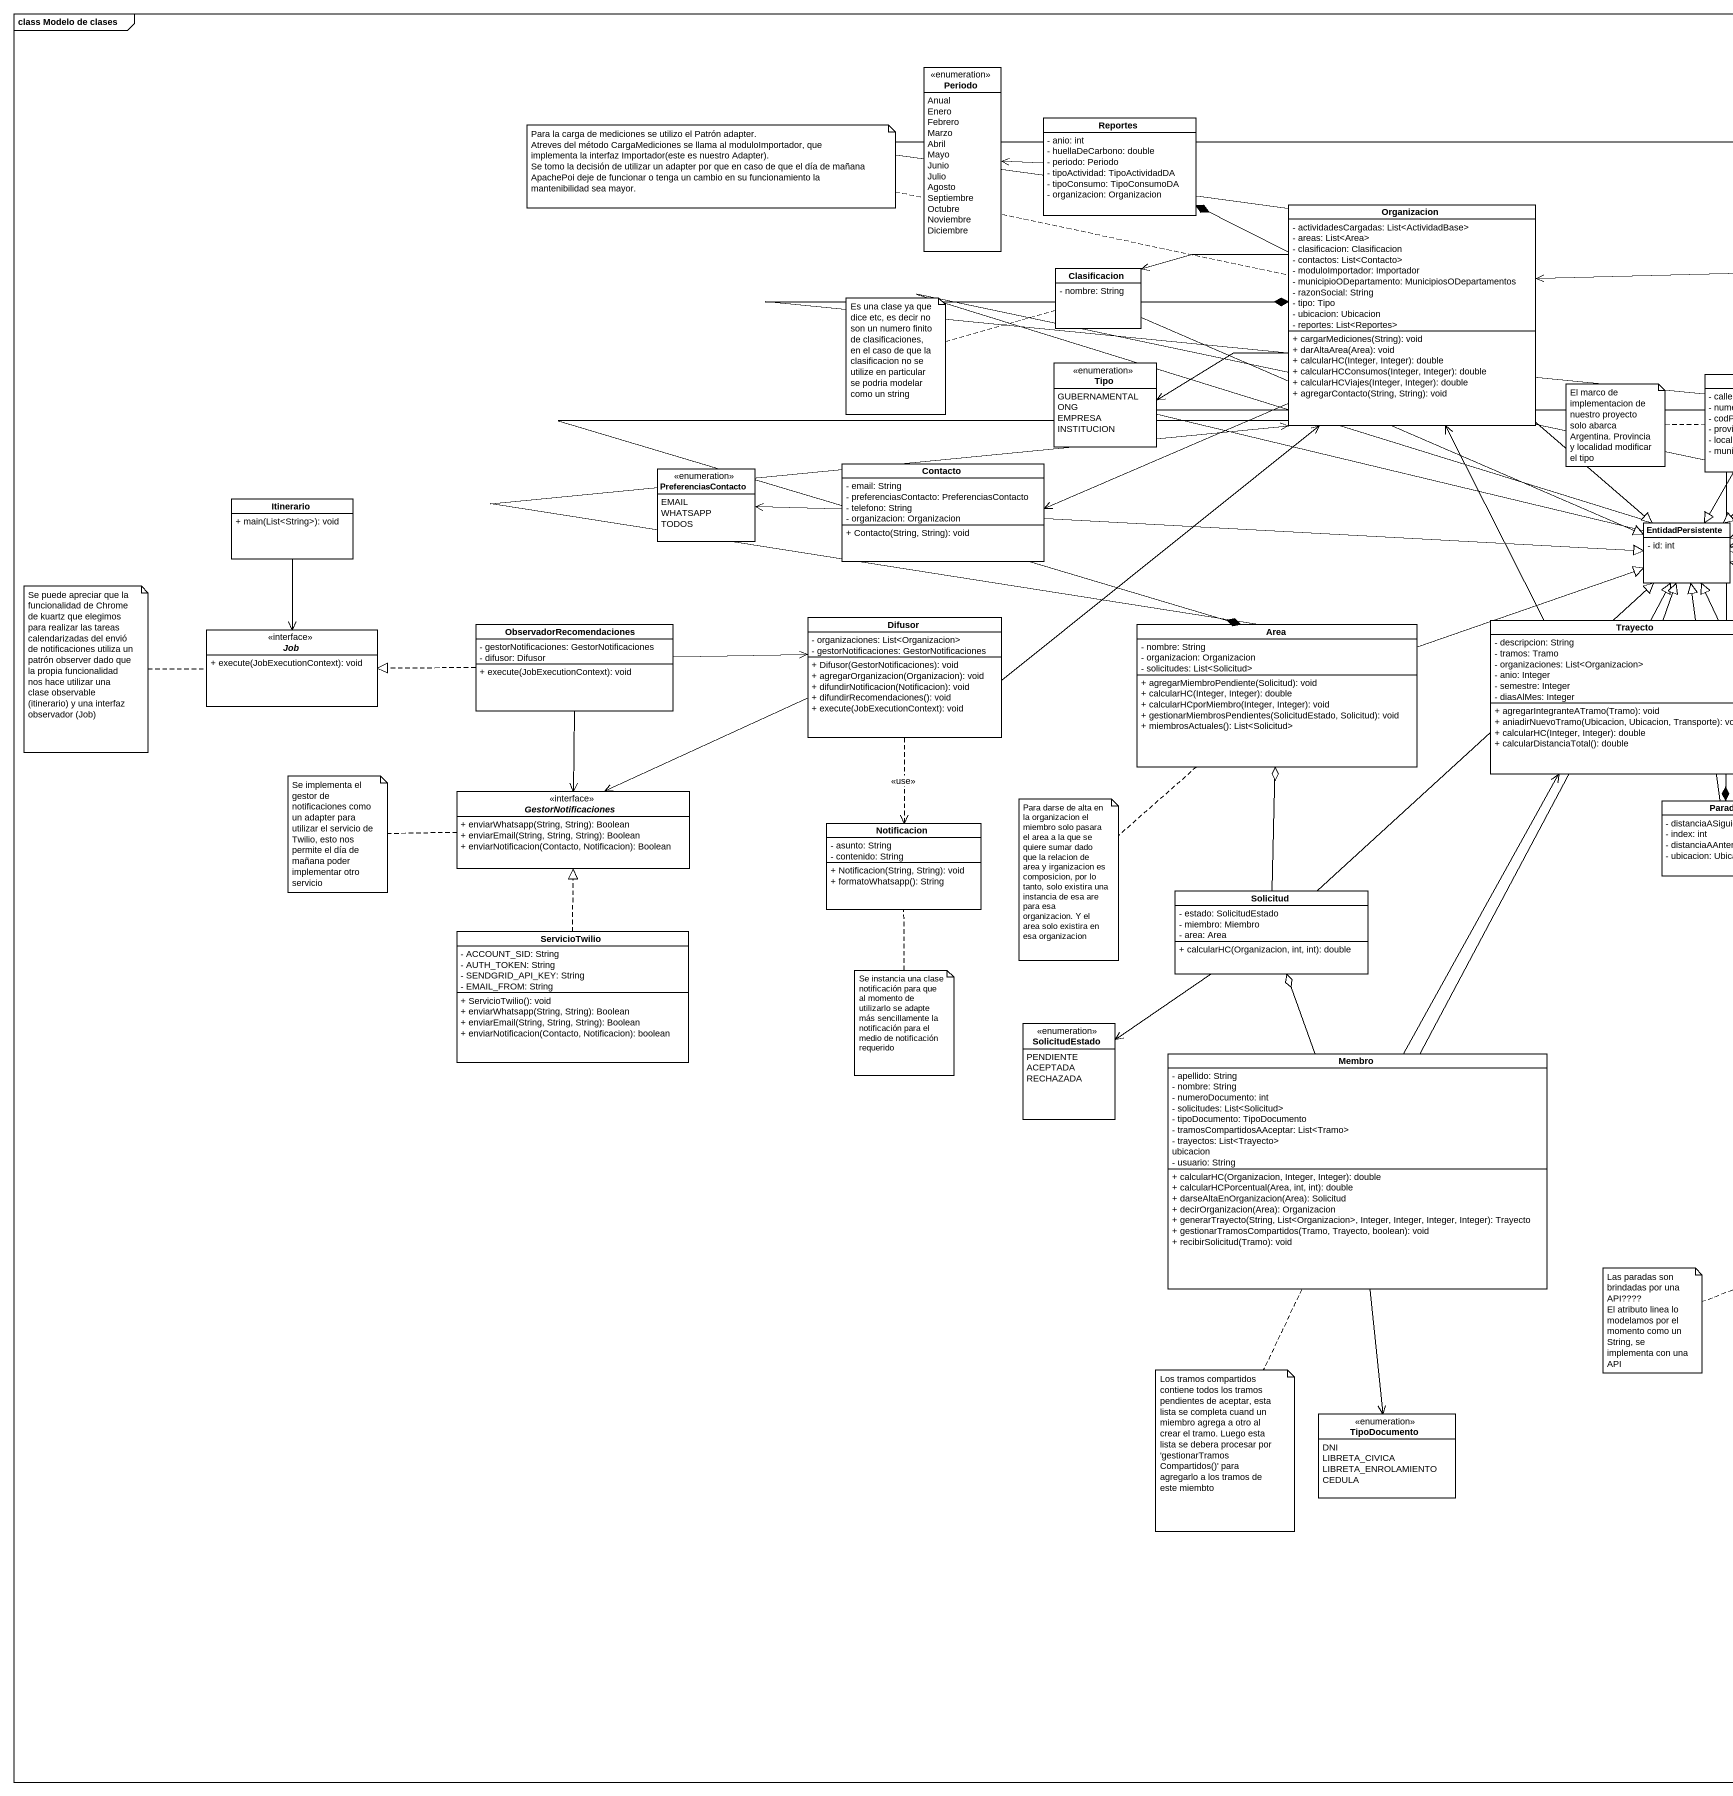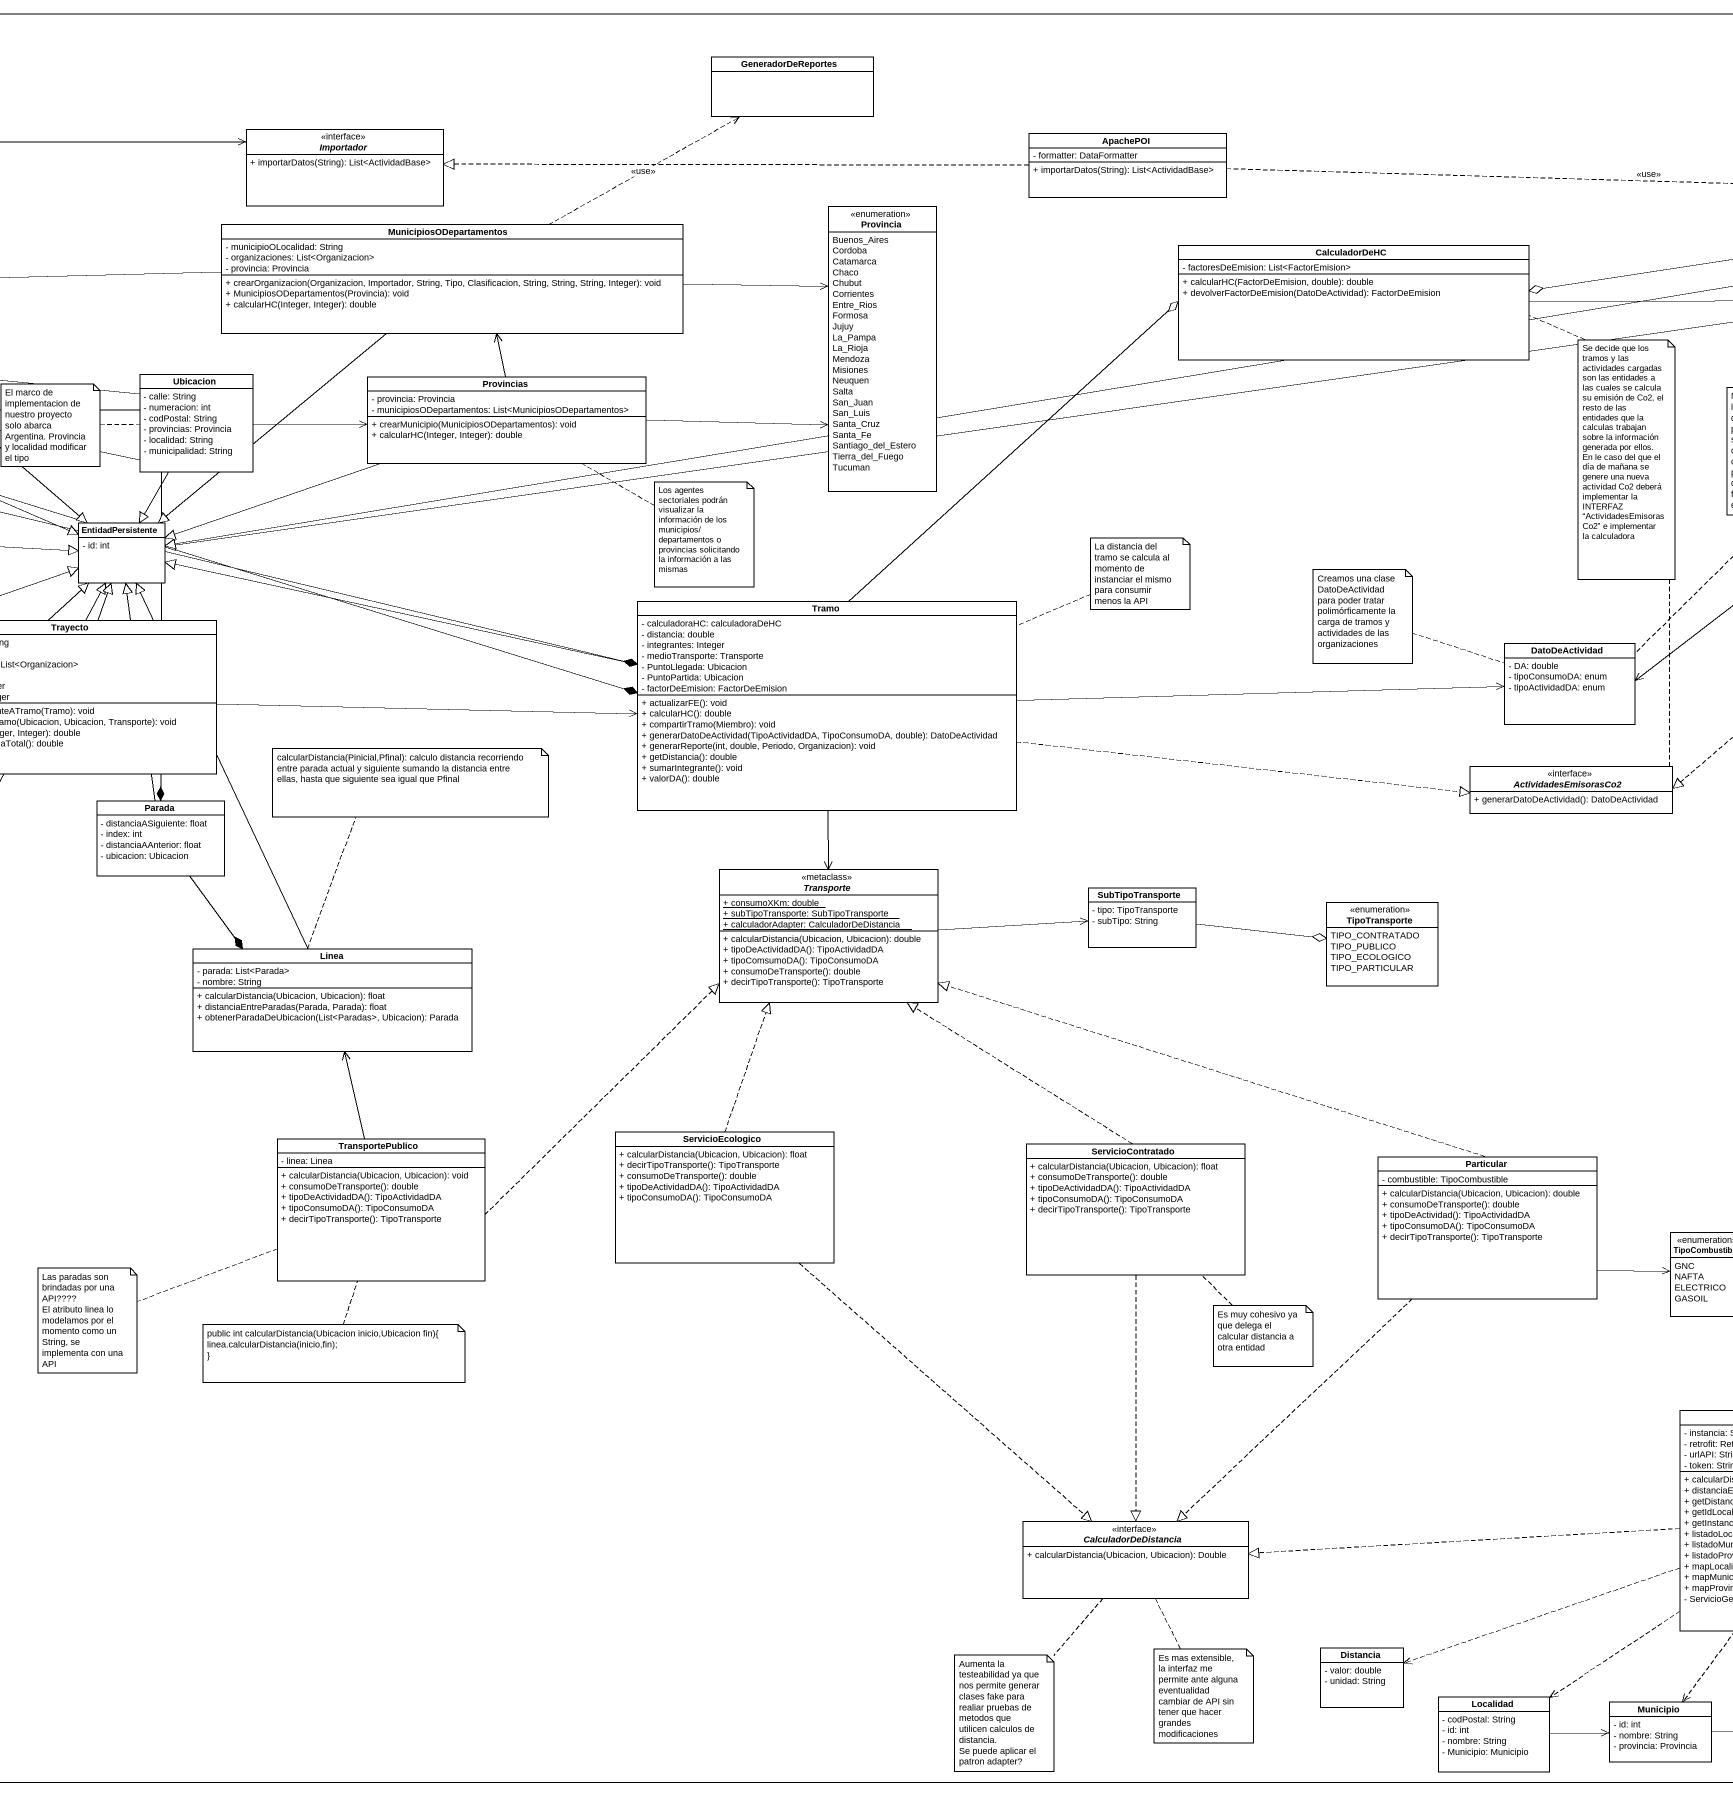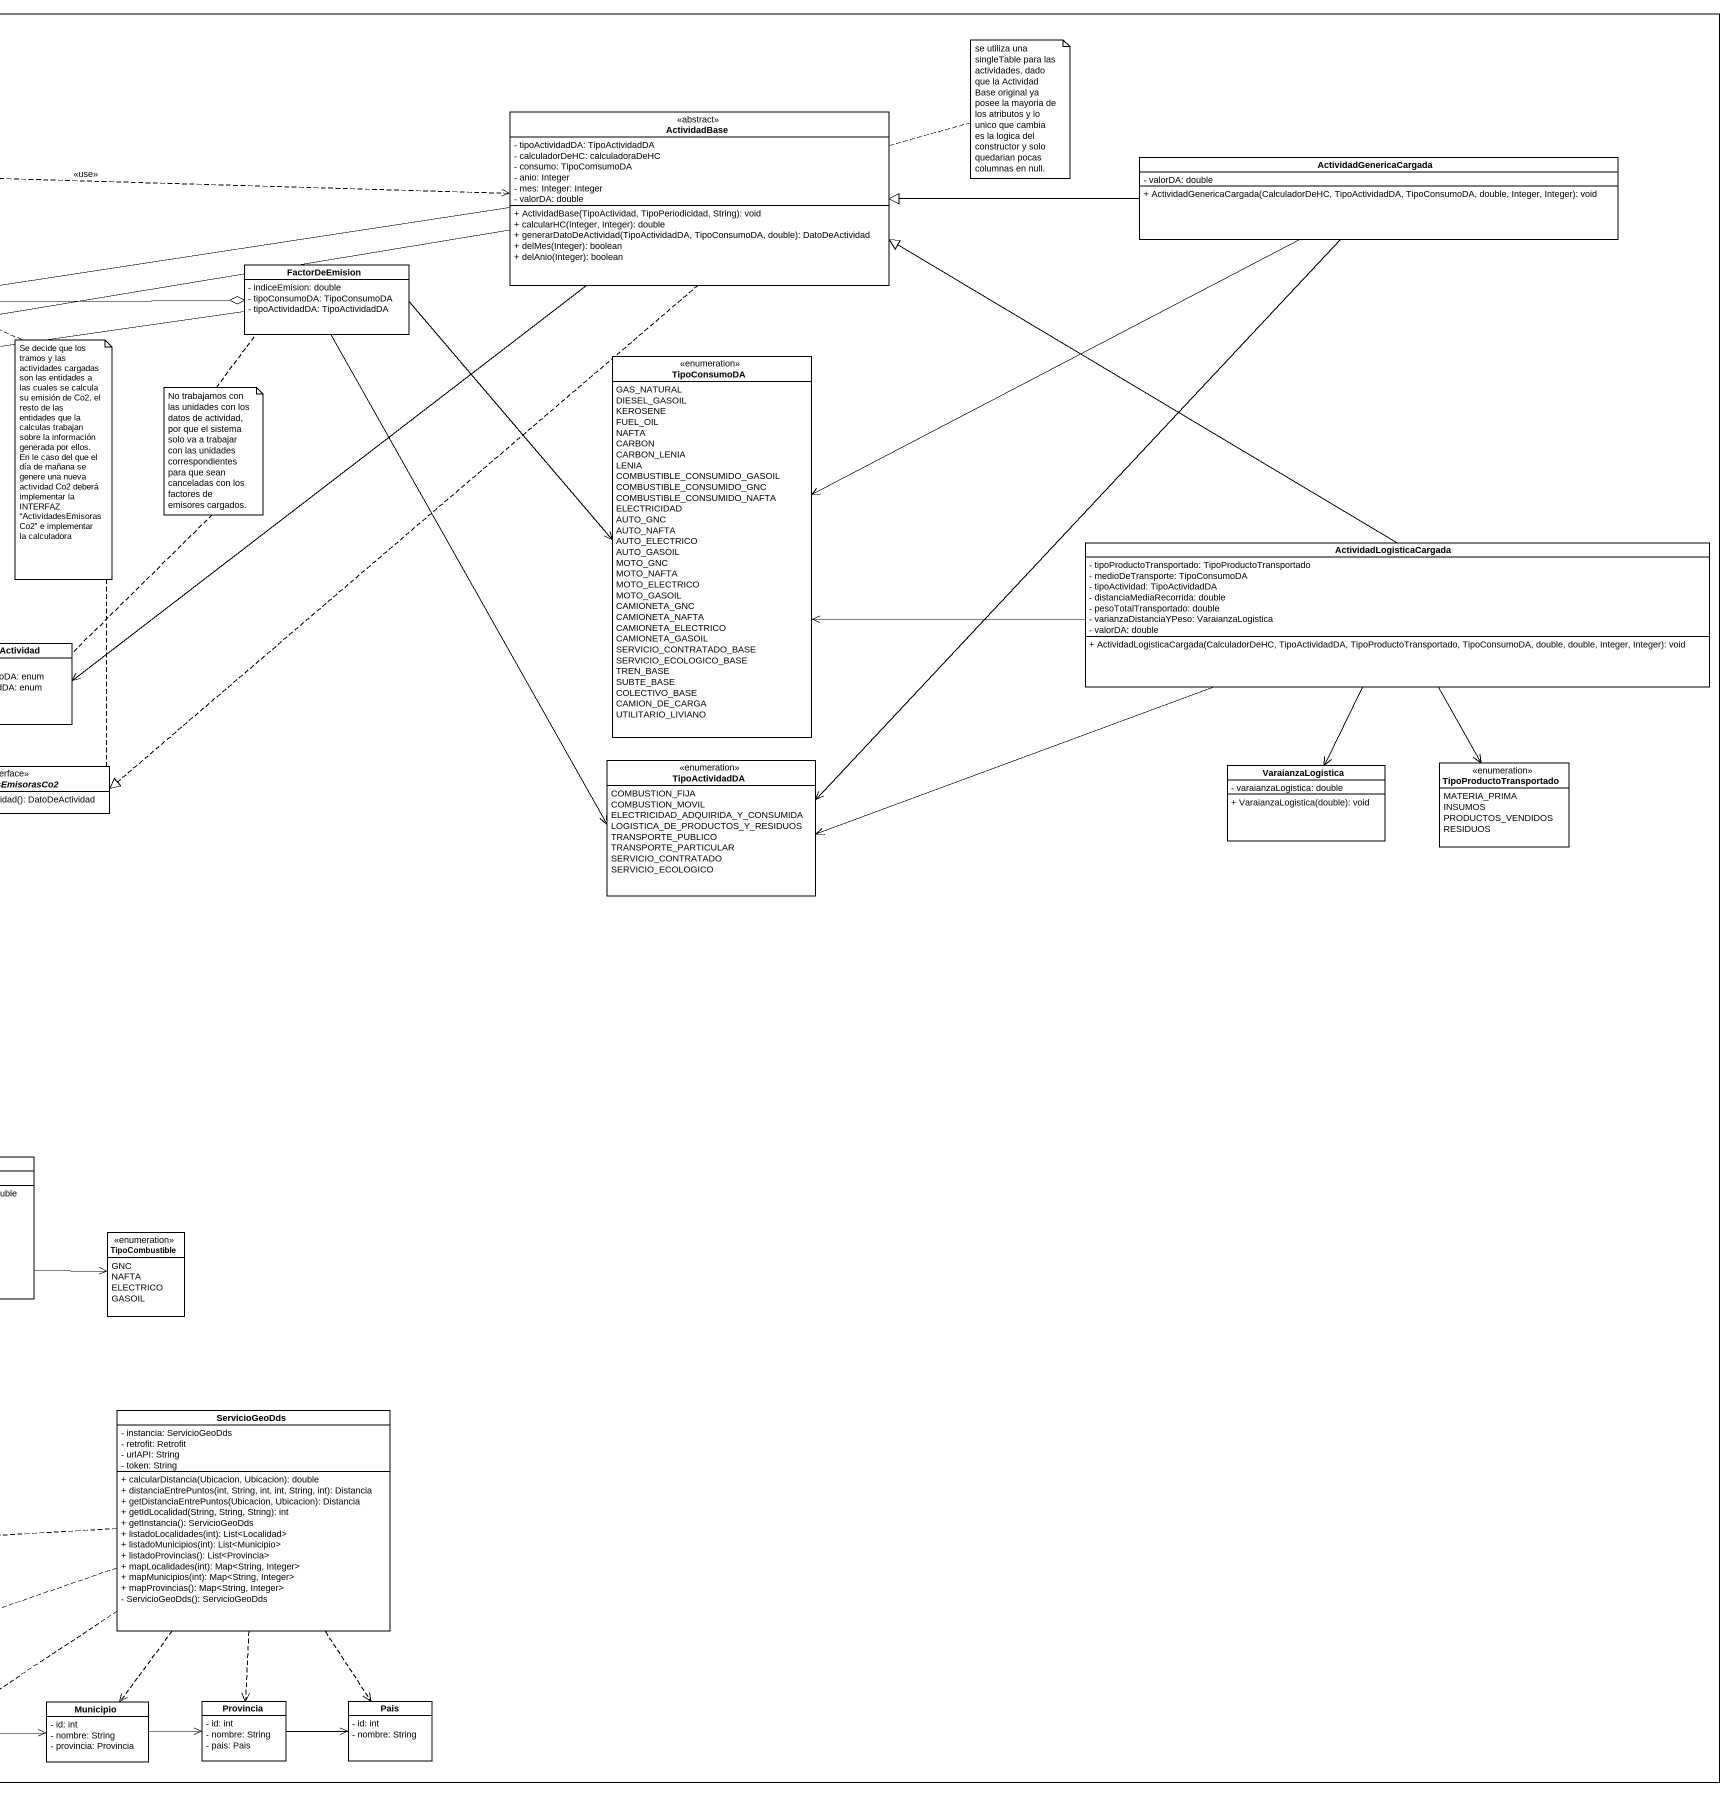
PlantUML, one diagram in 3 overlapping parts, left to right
@startuml
mainframe class Modelo de clases
hide circle
hide empty members
skinparam classAttributeIconSize 0
enum Periodo {
  Anual
  Enero
  Febrero
  Marzo
  Abril
  Mayo
  Junio
  Julio
  Agosto
  Septiembre
  Octubre
  Noviembre
  Diciembre
}
class GeneradorDeReportes
class Reportes {
  - anio: int
  - huellaDeCarbono: double
  - periodo: Periodo
  - tipoActividad: TipoActividadDA
  - tipoConsumo: TipoConsumoDA
  - organizacion: Organizacion
}
class ActividadBase <<abstract>> {
  - tipoActividadDA: TipoActividadDA
  - calculadorDeHC: calculadoraDeHC
  - consumo: TipoComsumoDA
  - anio: Integer
  - mes: Integer: Integer
  - valorDA: double
  + ActividadBase(TipoActividad, TipoPeriodicidad, String): void
  + calcularHC(Integer, Integer): double
  + generarDatoDeActividad(TipoActividadDA, TipoConsumoDA, double): DatoDeActividad
  + delMes(Integer): boolean
  + delAnio(Integer): boolean
}
interface Importador <<interface>> {
  + importarDatos(String): List<ActividadBase>
}
class ApachePOI {
  - formatter: DataFormatter
  + importarDatos(String): List<ActividadBase>
}
class ActividadGenericaCargada {
  - valorDA: double
  + ActividadGenericaCargada(CalculadorDeHC, TipoActividadDA, TipoConsumoDA, double, Integer, Integer): void
}
class Organizacion {
  - actividadesCargadas: List<ActividadBase>
  - areas: List<Area>
  - clasificacion: Clasificacion
  - contactos: List<Contacto>
  - moduloImportador: Importador
  - municipioODepartamento: MunicipiosODepartamentos
  - razonSocial: String
  - tipo: Tipo
  - ubicacion: Ubicacion
  - reportes: List<Reportes>
  + cargarMediciones(String): void
  + darAltaArea(Area): void
  + calcularHC(Integer, Integer): double
  + calcularHCConsumos(Integer, Integer): double
  + calcularHCViajes(Integer, Integer): double
  + agregarContacto(String, String): void
}
class MunicipiosODepartamentos {
  - municipioOLocalidad: String
  - organizaciones: List<Organizacion>
  - provincia: Provincia
  + crearOrganizacion(Organizacion, Importador, String, Tipo, Clasificacion, String, String, String, Integer): void
  + MunicipiosODepartamentos(Provincia): void
  + calcularHC(Integer, Integer): double
}
enum Provincia {
  Buenos_Aires
  Cordoba
  Catamarca
  Chaco
  Chubut
  Corrientes
  Entre_Rios
  Formosa
  Jujuy
  La_Pampa
  La_Rioja
  Mendoza
  Misiones
  Neuquen
  Salta
  San_Juan
  San_Luis
  Santa_Cruz
  Santa_Fe
  Santiago_del_Estero
  Tierra_del_Fuego
  Tucuman
}
class Clasificacion {
  - nombre: String
}
class CalculadorDeHC {
  - factoresDeEmision: List<FactorEmision>
  + calcularHC(FactorDeEmision, double): double
  + devolverFactorDeEmision(DatoDeActividad): FactorDeEmision
}
class FactorDeEmision {
  - indiceEmision: double
  - tipoConsumoDA: TipoConsumoDA
  - tipoActividadDA: TipoActividadDA
}
enum Tipo {
  GUBERNAMENTAL
  ONG
  EMPRESA
  INSTITUCION
}
class Ubicacion {
  - calle: String
  - numeracion: int
  - codPostal: String
  - provincias: Provincia
  - localidad: String
  - municipalidad: String
}
class Provincias {
  - provincia: Provincia
  - municipiosODepartamentos: List<MunicipiosODepartamentos>
  + crearMunicipio(MunicipiosODepartamentos): void
  + calcularHC(Integer, Integer): double
}
enum TipoConsumoDA {
  GAS_NATURAL
  DIESEL_GASOIL
  KEROSENE
  FUEL_OIL
  NAFTA
  CARBON
  CARBON_LENIA
  LENIA
  COMBUSTIBLE_CONSUMIDO_GASOIL
  COMBUSTIBLE_CONSUMIDO_GNC
  COMBUSTIBLE_CONSUMIDO_NAFTA
  ELECTRICIDAD
  AUTO_GNC
  AUTO_NAFTA
  AUTO_ELECTRICO
  AUTO_GASOIL
  MOTO_GNC
  MOTO_NAFTA
  MOTO_ELECTRICO
  MOTO_GASOIL
  CAMIONETA_GNC
  CAMIONETA_NAFTA
  CAMIONETA_ELECTRICO
  CAMIONETA_GASOIL
  SERVICIO_CONTRATADO_BASE
  SERVICIO_ECOLOGICO_BASE
  TREN_BASE
  SUBTE_BASE
  COLECTIVO_BASE
  CAMION_DE_CARGA
  UTILITARIO_LIVIANO
}
enum PreferenciasContacto {
  EMAIL
  WHATSAPP
  TODOS
}
class Contacto {
  - email: String
  - preferenciasContacto: PreferenciasContacto
  - telefono: String
  - organizacion: Organizacion
  + Contacto(String, String): void
}
class Itinerario {
  + main(List<String>): void
}
class EntidadPersistente {
  - id: int
}
class ActividadLogisticaCargada {
  - tipoProductoTransportado: TipoProductoTransportado
  - medioDeTransporte: TipoConsumoDA
  - tipoActividad: TipoActividadDA
  - distanciaMediaRecorrida: double
  - pesoTotalTransportado: double
  - varianzaDistanciaYPeso: VaraianzaLogistica
  - valorDA: double
  + ActividadLogisticaCargada(CalculadorDeHC, TipoActividadDA, TipoProductoTransportado, TipoConsumoDA, double, double, Integer, Integer): void
}
class ObservadorRecomendaciones {
  - gestorNotificaciones: GestorNotificaciones
  - difusor: Difusor
  + execute(JobExecutionContext): void
}
class Difusor {
  - organizaciones: List<Organizacion>
  - gestorNotificaciones: GestorNotificaciones
  + Difusor(GestorNotificaciones): void
  + agregarOrganizacion(Organizacion): void
  + difundirNotificacion(Notificacion): void
  + difundirRecomendaciones(): void
  + execute(JobExecutionContext): void
}
class Area {
  - nombre: String
  - organizacion: Organizacion
  - solicitudes: List<Solicitud>
  + agregarMiembroPendiente(Solicitud): void
  + calcularHC(Integer, Integer): double
  + calcularHCporMiembro(Integer, Integer): void
  + gestionarMiembrosPendientes(SolicitudEstado, Solicitud): void
  + miembrosActuales(): List<Solicitud>
}
class Trayecto {
  - descripcion: String
  - tramos: Tramo
  - organizaciones: List<Organizacion>
  - anio: Integer
  - semestre: Integer
  - diasAlMes: Integer
  + agregarIntegranteATramo(Tramo): void
  + aniadirNuevoTramo(Ubicacion, Ubicacion, Transporte): void
  + calcularHC(Integer, Integer): double
  + calcularDistanciaTotal(): double
}
class Tramo {
  - calculadoraHC: calculadoraDeHC
  - distancia: double
  - integrantes: Integer
  - medioTransporte: Transporte
  - PuntoLlegada: Ubicacion
  - PuntoPartida: Ubicacion
  - factorDeEmision: FactorDeEmision
  + actualizarFE(): void
  + calcularHC(): double
  + compartirTramo(Miembro): void
  + generarDatoDeActividad(TipoActividadDA, TipoConsumoDA, double): DatoDeActividad
  + generarReporte(int, double, Periodo, Organizacion): void
  + getDistancia(): double
  + sumarIntegrante(): void
  + valorDA(): double
}
interface Job <<interface>> {
  + execute(JobExecutionContext): void
}
class DatoDeActividad {
  - DA: double
  - tipoConsumoDA: enum
  - tipoActividadDA: enum
}
interface ActividadesEmisorasCo2 <<interface>> {
  + generarDatoDeActividad(): DatoDeActividad
}
enum TipoActividadDA {
  COMBUSTION_FIJA
  COMBUSTION_MOVIL
  ELECTRICIDAD_ADQUIRIDA_Y_CONSUMIDA
  LOGISTICA_DE_PRODUCTOS_Y_RESIDUOS
  TRANSPORTE_PUBLICO
  TRANSPORTE_PARTICULAR
  SERVICIO_CONTRATADO
  SERVICIO_ECOLOGICO
}
class VaraianzaLogistica {
  - varaianzaLogistica: double
  + VaraianzaLogistica(double): void
}
enum TipoProductoTransportado {
  MATERIA_PRIMA
  INSUMOS
  PRODUCTOS_VENDIDOS
  RESIDUOS
}
interface GestorNotificaciones <<interface>> {
  + enviarWhatsapp(String, String): Boolean
  + enviarEmail(String, String, String): Boolean
  + enviarNotificacion(Contacto, Notificacion): Boolean
}
class Parada {
  - distanciaASiguiente: float
  - index: int
  - distanciaAAnterior: float
  - ubicacion: Ubicacion
}
class Notificacion {
  - asunto: String
  - contenido: String
  + Notificacion(String, String): void
  + formatoWhatsapp(): String
}
class Solicitud {
  - estado: SolicitudEstado
  - miembro: Miembro
  - area: Area
  + calcularHC(Organizacion, int, int): double
}
interface Transporte <<metaclass>> {
  {static} + consumoXKm: double
  {static} + subTipoTransporte: SubTipoTransporte
  {static} + calculadorAdapter: CalculadorDeDistancia
  + calcularDistancia(Ubicacion, Ubicacion): double
  + tipoDeActividadDA(): TipoActividadDA
  + tipoComsumoDA(): TipoConsumoDA
  + consumoDeTransporte(): double
  + decirTipoTransporte(): TipoTransporte
}
class SubTipoTransporte {
  - tipo: TipoTransporte
  - subTipo: String
}
class ServicioTwilio {
  - ACCOUNT_SID: String
  - AUTH_TOKEN: String
  - SENDGRID_API_KEY: String
  - EMAIL_FROM: String
  + ServicioTwilio(): void
  + enviarWhatsapp(String, String): Boolean
  + enviarEmail(String, String, String): Boolean
  + enviarNotificacion(Contacto, Notificacion): boolean
}
enum TipoTransporte {
  TIPO_CONTRATADO
  TIPO_PUBLICO
  TIPO_ECOLOGICO
  TIPO_PARTICULAR
}
class Linea {
  - parada: List<Parada>
  - nombre: String
  + calcularDistancia(Ubicacion, Ubicacion): float
  + distanciaEntreParadas(Parada, Parada): float
  + obtenerParadaDeUbicacion(List<Paradas>, Ubicacion): Parada
}
enum SolicitudEstado {
  PENDIENTE
  ACEPTADA
  RECHAZADA
}
class Membro {
  - apellido: String
  - nombre: String
  - numeroDocumento: int
  - solicitudes: List<Solicitud>
  - tipoDocumento: TipoDocumento
  - tramosCompartidosAAceptar: List<Tramo>
  - trayectos: List<Trayecto>
  ubicacion
  - usuario: String
  + calcularHC(Organizacion, Integer, Integer): double
  + calcularHCPorcentual(Area, int, int): double
  + darseAltaEnOrganizacion(Area): Solicitud
  + decirOrganizacion(Area): Organizacion
  + generarTrayecto(String, List<Organizacion>, Integer, Integer, Integer, Integer): Trayecto
  + gestionarTramosCompartidos(Tramo, Trayecto, boolean): void
  + recibirSolicitud(Tramo): void
}
class TransportePublico {
  - linea: Linea
  + calcularDistancia(Ubicacion, Ubicacion): void
  + consumoDeTransporte(): double
  + tipoDeActividadDA(): TipoActividadDA
  + tipoConsumoDA(): TipoConsumoDA
  + decirTipoTransporte(): TipoTransporte
}
class ServicioEcologico {
  + calcularDistancia(Ubicacion, Ubicacion): float
  + decirTipoTransporte(): TipoTransporte
  + consumoDeTransporte(): double
  + tipoDeActividadDA(): TipoActividadDA
  + tipoConsumoDA(): TipoConsumoDA
}
class ServicioContratado {
  + calcularDistancia(Ubicacion, Ubicacion): float
  + consumoDeTransporte(): double
  + tipoDeActividadDA(): TipoActividadDA
  + tipoConsumoDA(): TipoConsumoDA
  + decirTipoTransporte(): TipoTransporte
}
class Particular {
  - combustible: TipoCombustible
  + calcularDistancia(Ubicacion, Ubicacion): double
  + consumoDeTransporte(): double
  + tipoDeActividad(): TipoActividadDA
  + tipoConsumoDA(): TipoConsumoDA
  + decirTipoTransporte(): TipoTransporte
}
enum TipoCombustible {
  GNC
  NAFTA
  ELECTRICO
  GASOIL
}
enum TipoDocumento {
  DNI
  LIBRETA_CIVICA
  LIBRETA_ENROLAMIENTO
  CEDULA
}
class ServicioGeoDds {
  - instancia: ServicioGeoDds
  - retrofit: Retrofit
  - urlAPI: String
  - token: String
  + calcularDistancia(Ubicacion, Ubicacion): double
  + distanciaEntrePuntos(int, String, int, int, String, int): Distancia
  + getDistanciaEntrePuntos(Ubicacion, Ubicacion): Distancia
  + getIdLocalidad(String, String, String): int
  + getInstancia(): ServicioGeoDds
  + listadoLocalidades(int): List<Localidad>
  + listadoMunicipios(int): List<Municipio>
  + listadoProvincias(): List<Provincia>
  + mapLocalidades(int): Map<String, Integer>
  + mapMunicipios(int): Map<String, Integer>
  + mapProvincias(): Map<String, Integer>
  - ServicioGeoDds(): ServicioGeoDds
}
interface CalculadorDeDistancia <<interface>> {
  + calcularDistancia(Ubicacion, Ubicacion): Double
}
class Distancia {
  - valor: double
  - unidad: String
}
class Localidad {
  - codPostal: String
  - id: int
  - nombre: String
  - Municipio: Municipio
}
class Municipio {
  - id: int
  - nombre: String
  - provincia: Provincia
}
class "Provincia" as Provincia_2 {
  - id: int
  - nombre: String
  - pais: Pais
}
class Pais {
  - id: int
  - nombre: String
}
Reportes -left-> Periodo
ActividadBase -left-o CalculadorDeHC
ActividadBase -left-|> EntidadPersistente
ActividadBase --> DatoDeActividad
ActividadBase ..|> ActividadesEmisorasCo2
ApachePOI .right.> ActividadBase : <<use>>
ApachePOI .left.|> Importador
ActividadGenericaCargada -left-|> ActividadBase
ActividadGenericaCargada -left-> TipoConsumoDA
ActividadGenericaCargada --> TipoActividadDA
Organizacion -left-* Reportes
Organizacion -right-> Importador
Organizacion -left-> Clasificacion
Organizacion -left-> Tipo
Organizacion -left-> Contacto
Organizacion --|> EntidadPersistente
Organizacion --* Area
MunicipiosODepartamentos .right.> GeneradorDeReportes : <<use>>
MunicipiosODepartamentos -left-> Organizacion
MunicipiosODepartamentos -right-> Provincia
MunicipiosODepartamentos --|> EntidadPersistente
Clasificacion -right-|> EntidadPersistente
CalculadorDeHC -right-o FactorDeEmision
FactorDeEmision --> TipoConsumoDA
FactorDeEmision -left-|> EntidadPersistente
FactorDeEmision --> TipoActividadDA
Ubicacion -left-* Organizacion
Ubicacion -right-> Provincias
Ubicacion --|> EntidadPersistente
Ubicacion -right-* Tramo
Ubicacion -right-* Tramo
Ubicacion --* Parada
Provincias -up-> MunicipiosODepartamentos
Provincias -right-> Provincia
Provincias -left-|> EntidadPersistente
Contacto -left-> PreferenciasContacto
Contacto -right-|> EntidadPersistente
Itinerario --> Job
ActividadLogisticaCargada -left-|> ActividadBase
ActividadLogisticaCargada -left-> TipoConsumoDA
ActividadLogisticaCargada -left-> TipoActividadDA
ActividadLogisticaCargada --> VaraianzaLogistica
ActividadLogisticaCargada --> TipoProductoTransportado
ObservadorRecomendaciones -right-> Difusor
ObservadorRecomendaciones .left.|> Job
ObservadorRecomendaciones --> GestorNotificaciones
Difusor -up-> Organizacion
Difusor -left-> GestorNotificaciones
Difusor ..> Notificacion : <<use>>
Area -up-> Organizacion
Area -right-|> EntidadPersistente
Trayecto -up-> Organizacion
Trayecto -up-|> EntidadPersistente
Trayecto -right-> Tramo
Tramo -up-o CalculadorDeHC
Tramo -left-|> EntidadPersistente
Tramo -right-> DatoDeActividad
Tramo .right.|> ActividadesEmisorasCo2
Tramo --> Transporte
Parada -up-|> EntidadPersistente
Parada --* Linea
Solicitud -up-|> EntidadPersistente
Solicitud -up-o Area
Solicitud --> SolicitudEstado
Transporte -right-> SubTipoTransporte
SubTipoTransporte -right-o TipoTransporte
ServicioTwilio .up.|> GestorNotificaciones
Linea -up-|> EntidadPersistente
Membro -up-|> EntidadPersistente
Membro -up-> Trayecto
Membro -up-o Solicitud
Membro --> TipoDocumento
TransportePublico .up.|> Transporte
TransportePublico -up-> Linea
ServicioEcologico .up.|> Transporte
ServicioEcologico ..|> CalculadorDeDistancia
ServicioContratado .up.|> Transporte
ServicioContratado ..|> CalculadorDeDistancia
Particular .left.|> Transporte
Particular -right-> TipoCombustible
Particular ..|> CalculadorDeDistancia
ServicioGeoDds .left.|> CalculadorDeDistancia
ServicioGeoDds .left.> Distancia
ServicioGeoDds ..> Localidad
ServicioGeoDds ..> Municipio
ServicioGeoDds ..> Provincia_2
ServicioGeoDds ..> Pais
Localidad -right-> Municipio
Municipio -right-> Provincia_2
Provincia_2 -right-> Pais
note right of ActividadBase : se utiliza una singleTable para las actividades, dado que la Actividad Base original ya posee la mayoria de los atributos y lo unico que cambia es la logica del constructor y solo quedarian pocas columnas en null.
note left of Organizacion
  Para la carga de mediciones se utilizo el Patrón adapter.
  Atreves del método CargaMediciones se llama al moduloImportador, que implementa la interfaz Importador(este es nuestro Adapter).
  Se tomo la decisión de utilizar un adapter por que en caso de que el día de mañana ApachePoi deje de funcionar o tenga un cambio en su funcionamiento la mantenibilidad sea mayor.
end note
note left of Clasificacion : Es una clase ya que dice etc, es decir no son un numero finito de clasificaciones, en el caso de que la clasificacion no se utilize en particular se podria modelar como un string
note as N4
  Se decide que los tramos y las actividades cargadas son las entidades a las cuales se calcula su emisión de Co2, el resto de las entidades que la calculas trabajan sobre la información generada por ellos. En le caso del que el día de mañana se genere una nueva actividad Co2 deberá implementar la INTERFAZ “ActividadesEmisorasCo2” e implementar la calculadora
end note
N4 .. CalculadorDeHC
N4 .. ActividadesEmisorasCo2
note left of Ubicacion : El marco de implementacion de nuestro proyecto solo abarca Argentina. Provincia y localidad modificar el tipo
note as N6
  No trabajamos con las unidades con los datos de actividad, por que el sistema solo va a trabajar con las unidades correspondientes para que sean canceladas con los factores de emisores cargados.
end note
N6 .. DatoDeActividad
N6 .. FactorDeEmision
note right of Provincias : Los agentes sectoriales podrán visualizar la información de los municipios/departamentos o provincias solicitando la información a las mismas
note right of Tramo : La distancia del tramo se calcula al momento de instanciar el mismo para consumir menos la API
note left of Job : Se puede apreciar que la funcionalidad de Chrome de kuartz que elegimos para realizar las tareas calendarizadas del envió de notificaciones utiliza un patrón observer dado que la propia funcionalidad nos hace utilizar una clase observable (itinerario) y una interfaz observador (Job)
note left of DatoDeActividad : Creamos una clase DatoDeActividad para poder tratar polimórficamente la carga de tramos y actividades de las organizaciones
note left of GestorNotificaciones : Se implementa el gestor de notificaciones como un adapter para utilizar el servicio de Twilio, esto nos permite el día de mañana poder implementar otro servicio
note top of Linea : calcularDistancia(Pinicial,Pfinal): calculo distancia recorriendo entre parada actual y siguiente sumando la distancia entre ellas, hasta que siguiente sea igual que Pfinal
note bottom of Area : Para darse de alta en la organizacion el miembro solo pasara el area a la que se quiere sumar dado que la relacion de area y irganizacion es composicion, por lo tanto, solo existira una instancia de esa are para esa organizacion. Y el area solo existira en esa organizacion
note bottom of Notificacion : Se instancia una clase notificación para que al momento de utilizarlo se adapte más sencillamente la notificación para el medio de notificación requerido
note left of TransportePublico
  Las paradas son brindadas por una API????
  El atributo linea lo modelamos por el momento como un String, se implementa con una API
end note
note bottom of ServicioContratado : Es muy cohesivo ya que delega el calcular distancia a otra entidad
note bottom of TransportePublico
  public int calcularDistancia(Ubicacion inicio,Ubicacion fin){
  linea.calcularDistancia(inicio,fin);
  ~}
end note
note bottom of Membro : Los tramos compartidos contiene todos los tramos pendientes de aceptar, esta lista se completa cuand un miembro agrega a otro al crear el tramo. Luego esta lista se debera procesar por 'gestionarTramosCompartidos()' para agregarlo a los tramos de este miembto
note bottom of CalculadorDeDistancia
  Aumenta la testeabilidad ya que nos permite generar clases fake para realiar pruebas de metodos que utilicen calculos de distancia.
  Se puede aplicar el patron adapter?
end note
note bottom of CalculadorDeDistancia : Es mas extensible, la interfaz me permite ante alguna eventualidad cambiar de API sin tener que hacer grandes modificaciones
@enduml
